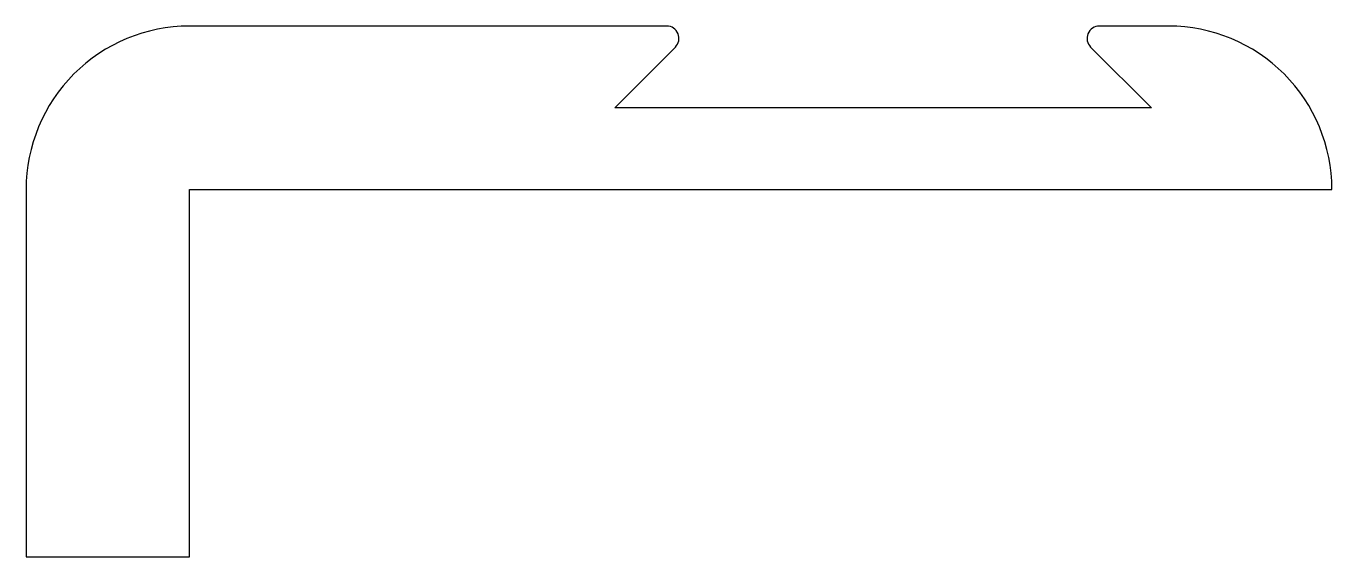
# Model space of a CAD drawing. Extents: x 245.6 to 277.6, y 258.8 to 271.8.
import ezdxf

# ---------------------------------------------------------------- set-up
doc = ezdxf.new("R2010")
doc.units = 0
doc.layers.add('ANA', color=220, linetype='CONTINUOUS')

msp = doc.modelspace()

# ---------------------------------------------------------------- linework, layer by layer
at = {"layer": 'ANA'}
msp.add_lwpolyline([(249.586, 271.806, 0.414214), (245.586, 267.806), (245.586, 258.806), (249.586, 258.806), (249.586, 267.806), (277.586, 267.806, 0.414214), (273.586, 271.806), (271.886, 271.806, 0.668179), (271.674, 271.294), (273.162, 269.806), (260.01, 269.806), (261.498, 271.294, 0.668179), (261.286, 271.806)], format="xyb", close=True, dxfattribs=at)

doc.saveas('drawing.dxf')
